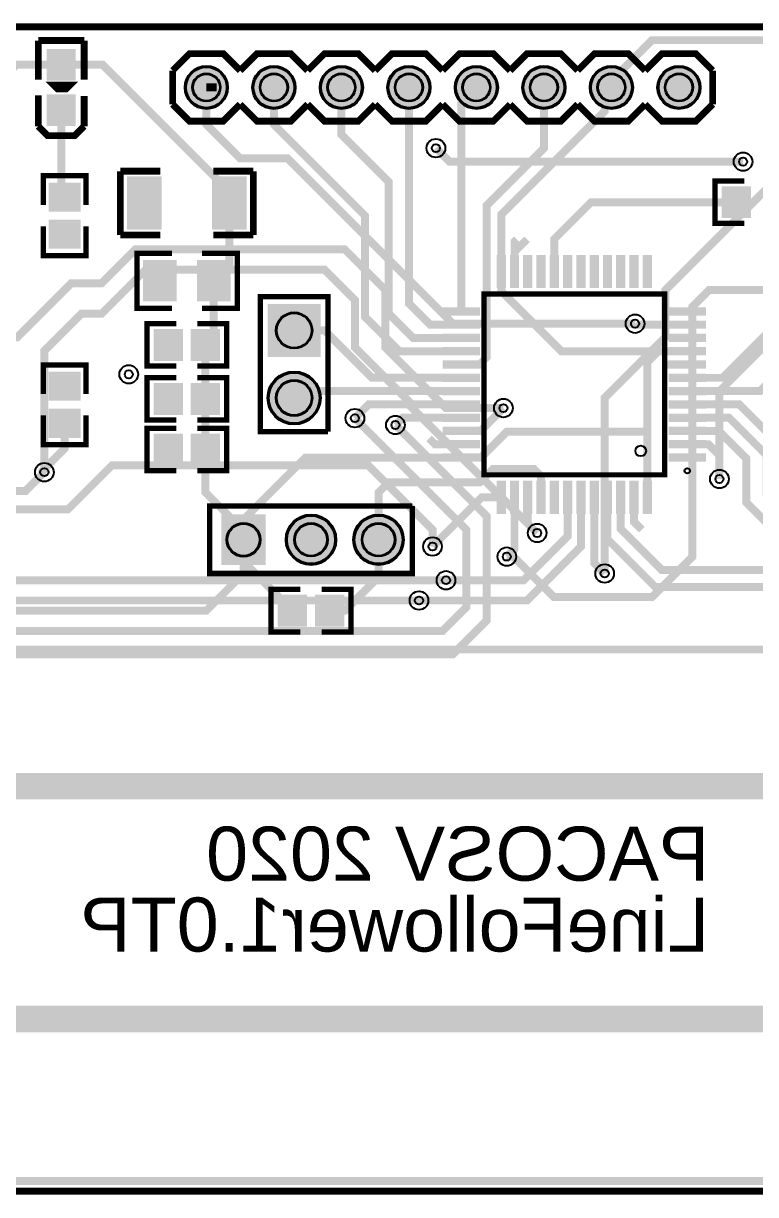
# Model space of a CAD drawing. Header units: millimetres. Extents: x -1 to 140, y -4 to 40.
# Drawn here: x 54.2 to 81.75, y -3.94 to 40.13 of the extents above; entities that cross this region are included whole.
import ezdxf

# ---------------------------------------------------------------- set-up
doc = ezdxf.new("R2010")
doc.units = ezdxf.units.MM
for name, color, linetype, true_color in [('BoardOutLine', 7, 'Continuous', 0xff00ff), ('BottomLayer', 7, 'Continuous', 0x0000ff), ('BottomSilkLayer', 7, 'Continuous', 0x66cc33), ('BottomSolderMaskLayer', 7, 'Continuous', 0xaa00ff), ('Hole', 7, 'Continuous', 0x222222), ('Multi-Layer', 7, 'Continuous', 0xc0c0c0), ('TopLayer', 7, 'Continuous', 0xff0000), ('TopPasteMaskLayer', 7, 'Continuous', 0x808080), ('TopSilkLayer', 7, 'Continuous', 0xffcc00), ('TopSolderMaskLayer', 7, 'Continuous', 0x800080)]:
    doc.layers.add(name, color=color, linetype=linetype, true_color=true_color)
doc.styles.get("Standard").update_dxf_attribs({"font": 'arial.ttf'})

msp = doc.modelspace()

# ---------------------------------------------------------------- hatches: boundary and pattern name
at = {"layer": 'BottomSolderMaskLayer'}
for points in [[(60.274, 37.719, 1), (61.9, 37.719, 1)], [(62.814, 37.719, 1), (64.44, 37.719, 1)], [(65.354, 37.719, 1), (66.98, 37.719, 1)], [(67.894, 37.719, 1), (69.52, 37.719, 1)], [(70.434, 37.719, 1), (72.06, 37.719, 1)], [(72.974, 37.719, 1), (74.6, 37.719, 1)], [(75.514, 37.719, 1), (77.14, 37.719, 1)], [(78.054, 37.719, 1), (79.68, 37.719, 1)], [(65.39, 29.576), (65.39, 27.574), (63.388, 27.574), (63.388, 29.576)], [(63.388, 26.035, 1), (65.39, 26.035, 1)], [(61.646, 21.652), (63.322, 21.652), (63.322, 19.75), (61.646, 19.75)], [(64.073, 20.701, 1), (65.975, 20.701, 1)], [(66.613, 20.701, 1), (68.515, 20.701, 1)]]:
    msp.add_hatch(color=256, dxfattribs=at).paths.add_polyline_path(points)
at = {"layer": 'Multi-Layer'}
for points in [[(60.325, 37.719, 1), (61.849, 37.719, 1)], [(62.865, 37.719, 1), (64.389, 37.719, 1)], [(65.405, 37.719, 1), (66.929, 37.719, 1)], [(67.945, 37.719, 1), (69.469, 37.719, 1)], [(70.485, 37.719, 1), (72.009, 37.719, 1)], [(73.025, 37.719, 1), (74.549, 37.719, 1)], [(75.565, 37.719, 1), (77.089, 37.719, 1)], [(78.105, 37.719, 1), (79.629, 37.719, 1)], [(65.339, 29.525), (65.339, 27.625), (63.439, 27.625), (63.439, 29.525)], [(63.439, 26.035, 1), (65.339, 26.035, 1)], [(61.697, 21.601), (63.271, 21.601), (63.271, 19.801), (61.697, 19.801)], [(64.124, 20.701, 1), (65.924, 20.701, 1)], [(66.664, 20.701, 1), (68.464, 20.701, 1)]]:
    msp.add_hatch(color=256, dxfattribs=at).paths.add_polyline_path(points)
at = {"layer": 'TopLayer'}
for points in [[(56.121, 38.024), (55.131, 38.024), (55.131, 39.116), (56.121, 39.116)], [(56.121, 36.322), (55.131, 36.322), (55.131, 37.414), (56.121, 37.414)], [(56.303, 34.093), (56.303, 33.093), (55.203, 33.093), (55.203, 34.093)], [(59.35, 32.417), (58.15, 32.417), (58.15, 34.317), (59.35, 34.317)], [(62.55, 32.417), (61.35, 32.417), (61.35, 34.317), (62.55, 34.317)], [(81.523, 32.851), (80.523, 32.851), (80.523, 33.951), (81.523, 33.951)], [(56.303, 32.693), (56.303, 31.693), (55.203, 31.693), (55.203, 32.693)], [(72.33, 30.193), (72.03, 30.193), (72.03, 31.393), (72.33, 31.393)], [(72.83, 30.193), (72.53, 30.193), (72.53, 31.393), (72.83, 31.393)], [(73.33, 30.193), (73.03, 30.193), (73.03, 31.393), (73.33, 31.393)], [(73.83, 30.193), (73.53, 30.193), (73.53, 31.393), (73.83, 31.393)], [(74.33, 30.193), (74.03, 30.193), (74.03, 31.393), (74.33, 31.393)], [(74.83, 30.193), (74.53, 30.193), (74.53, 31.393), (74.83, 31.393)], [(75.33, 30.193), (75.03, 30.193), (75.03, 31.393), (75.33, 31.393)], [(75.83, 30.193), (75.53, 30.193), (75.53, 31.393), (75.83, 31.393)], [(76.33, 30.193), (76.03, 30.193), (76.03, 31.393), (76.33, 31.393)], [(76.83, 30.193), (76.53, 30.193), (76.53, 31.393), (76.83, 31.393)], [(77.33, 30.193), (77.03, 30.193), (77.03, 31.393), (77.33, 31.393)], [(77.83, 30.193), (77.53, 30.193), (77.53, 31.393), (77.83, 31.393)], [(59.914, 29.721), (58.754, 29.721), (58.754, 31.171), (59.914, 31.171)], [(61.946, 29.721), (60.786, 29.721), (60.786, 31.171), (61.946, 31.171)], [(71.28, 29.443), (71.28, 29.143), (70.08, 29.143), (70.08, 29.443)], [(78.58, 29.143), (78.58, 29.443), (79.78, 29.443), (79.78, 29.143)], [(71.28, 28.943), (71.28, 28.643), (70.08, 28.643), (70.08, 28.943)], [(78.58, 28.643), (78.58, 28.943), (79.78, 28.943), (79.78, 28.643)], [(60.151, 27.483), (59.151, 27.483), (59.151, 28.583), (60.151, 28.583)], [(61.55, 27.483), (60.551, 27.483), (60.551, 28.583), (61.55, 28.583)], [(71.28, 28.443), (71.28, 28.143), (70.08, 28.143), (70.08, 28.443)], [(78.58, 28.143), (78.58, 28.443), (79.78, 28.443), (79.78, 28.143)], [(71.28, 27.943), (71.28, 27.643), (70.08, 27.643), (70.08, 27.943)], [(78.58, 27.643), (78.58, 27.943), (79.78, 27.943), (79.78, 27.643)], [(71.28, 27.443), (71.28, 27.143), (70.08, 27.143), (70.08, 27.443)], [(78.58, 27.143), (78.58, 27.443), (79.78, 27.443), (79.78, 27.143)], [(56.303, 26.981), (56.303, 25.981), (55.203, 25.981), (55.203, 26.981)], [(71.28, 26.943), (71.28, 26.643), (70.08, 26.643), (70.08, 26.943)], [(78.58, 26.643), (78.58, 26.943), (79.78, 26.943), (79.78, 26.643)], [(60.151, 25.451), (59.151, 25.451), (59.151, 26.551), (60.151, 26.551)], [(61.55, 25.451), (60.551, 25.451), (60.551, 26.551), (61.55, 26.551)], [(71.28, 26.443), (71.28, 26.143), (70.08, 26.143), (70.08, 26.443)], [(78.58, 26.143), (78.58, 26.443), (79.78, 26.443), (79.78, 26.143)], [(56.303, 25.581), (56.303, 24.581), (55.203, 24.581), (55.203, 25.581)], [(71.28, 25.943), (71.28, 25.643), (70.08, 25.643), (70.08, 25.943)], [(78.58, 25.643), (78.58, 25.943), (79.78, 25.943), (79.78, 25.643)], [(71.28, 25.443), (71.28, 25.143), (70.08, 25.143), (70.08, 25.443)], [(78.58, 25.143), (78.58, 25.443), (79.78, 25.443), (79.78, 25.143)], [(71.28, 24.943), (71.28, 24.643), (70.08, 24.643), (70.08, 24.943)], [(78.58, 24.643), (78.58, 24.943), (79.78, 24.943), (79.78, 24.643)], [(60.151, 23.546), (59.151, 23.546), (59.151, 24.646), (60.151, 24.646)], [(61.55, 23.546), (60.551, 23.546), (60.551, 24.646), (61.55, 24.646)], [(71.28, 24.443), (71.28, 24.143), (70.08, 24.143), (70.08, 24.443)], [(78.58, 24.143), (78.58, 24.443), (79.78, 24.443), (79.78, 24.143)], [(71.28, 23.943), (71.28, 23.643), (70.08, 23.643), (70.08, 23.943)], [(78.58, 23.643), (78.58, 23.943), (79.78, 23.943), (79.78, 23.643)], [(72.03, 22.893), (72.33, 22.893), (72.33, 21.693), (72.03, 21.693)], [(72.53, 22.893), (72.83, 22.893), (72.83, 21.693), (72.53, 21.693)], [(73.03, 22.893), (73.33, 22.893), (73.33, 21.693), (73.03, 21.693)], [(73.53, 22.893), (73.83, 22.893), (73.83, 21.693), (73.53, 21.693)], [(74.03, 22.893), (74.33, 22.893), (74.33, 21.693), (74.03, 21.693)], [(74.53, 22.893), (74.83, 22.893), (74.83, 21.693), (74.53, 21.693)], [(75.03, 22.893), (75.33, 22.893), (75.33, 21.693), (75.03, 21.693)], [(75.53, 22.893), (75.83, 22.893), (75.83, 21.693), (75.53, 21.693)], [(76.03, 22.893), (76.33, 22.893), (76.33, 21.693), (76.03, 21.693)], [(76.53, 22.893), (76.83, 22.893), (76.83, 21.693), (76.53, 21.693)], [(77.03, 22.893), (77.33, 22.893), (77.33, 21.693), (77.03, 21.693)], [(77.53, 22.893), (77.83, 22.893), (77.83, 21.693), (77.53, 21.693)], [(64.824, 17.484), (63.824, 17.484), (63.824, 18.584), (64.824, 18.584)], [(66.224, 17.484), (65.224, 17.484), (65.224, 18.584), (66.224, 18.584)]]:
    msp.add_hatch(color=256, dxfattribs=at).paths.add_polyline_path(points)
at = {"layer": 'TopPasteMaskLayer'}
for points in [[(56.121, 38.024), (55.131, 38.024), (55.131, 39.116), (56.121, 39.116)], [(56.121, 36.322), (55.131, 36.322), (55.131, 37.414), (56.121, 37.414)], [(56.303, 34.093), (56.303, 33.093), (55.203, 33.093), (55.203, 34.093)], [(59.35, 32.417), (58.15, 32.417), (58.15, 34.317), (59.35, 34.317)], [(62.55, 32.417), (61.35, 32.417), (61.35, 34.317), (62.55, 34.317)], [(81.523, 32.851), (80.523, 32.851), (80.523, 33.951), (81.523, 33.951)], [(56.303, 32.693), (56.303, 31.693), (55.203, 31.693), (55.203, 32.693)], [(72.33, 30.193), (72.03, 30.193), (72.03, 31.393), (72.33, 31.393)], [(72.83, 30.193), (72.53, 30.193), (72.53, 31.393), (72.83, 31.393)], [(73.33, 30.193), (73.03, 30.193), (73.03, 31.393), (73.33, 31.393)], [(73.83, 30.193), (73.53, 30.193), (73.53, 31.393), (73.83, 31.393)], [(74.33, 30.193), (74.03, 30.193), (74.03, 31.393), (74.33, 31.393)], [(74.83, 30.193), (74.53, 30.193), (74.53, 31.393), (74.83, 31.393)], [(75.33, 30.193), (75.03, 30.193), (75.03, 31.393), (75.33, 31.393)], [(75.83, 30.193), (75.53, 30.193), (75.53, 31.393), (75.83, 31.393)], [(76.33, 30.193), (76.03, 30.193), (76.03, 31.393), (76.33, 31.393)], [(76.83, 30.193), (76.53, 30.193), (76.53, 31.393), (76.83, 31.393)], [(77.33, 30.193), (77.03, 30.193), (77.03, 31.393), (77.33, 31.393)], [(77.83, 30.193), (77.53, 30.193), (77.53, 31.393), (77.83, 31.393)], [(59.914, 29.721), (58.754, 29.721), (58.754, 31.171), (59.914, 31.171)], [(61.946, 29.721), (60.786, 29.721), (60.786, 31.171), (61.946, 31.171)], [(71.28, 29.443), (71.28, 29.143), (70.08, 29.143), (70.08, 29.443)], [(78.58, 29.143), (78.58, 29.443), (79.78, 29.443), (79.78, 29.143)], [(71.28, 28.943), (71.28, 28.643), (70.08, 28.643), (70.08, 28.943)], [(78.58, 28.643), (78.58, 28.943), (79.78, 28.943), (79.78, 28.643)], [(60.151, 27.483), (59.151, 27.483), (59.151, 28.583), (60.151, 28.583)], [(61.55, 27.483), (60.551, 27.483), (60.551, 28.583), (61.55, 28.583)], [(71.28, 28.443), (71.28, 28.143), (70.08, 28.143), (70.08, 28.443)], [(78.58, 28.143), (78.58, 28.443), (79.78, 28.443), (79.78, 28.143)], [(71.28, 27.943), (71.28, 27.643), (70.08, 27.643), (70.08, 27.943)], [(78.58, 27.643), (78.58, 27.943), (79.78, 27.943), (79.78, 27.643)], [(71.28, 27.443), (71.28, 27.143), (70.08, 27.143), (70.08, 27.443)], [(78.58, 27.143), (78.58, 27.443), (79.78, 27.443), (79.78, 27.143)], [(56.303, 26.981), (56.303, 25.981), (55.203, 25.981), (55.203, 26.981)], [(71.28, 26.943), (71.28, 26.643), (70.08, 26.643), (70.08, 26.943)], [(78.58, 26.643), (78.58, 26.943), (79.78, 26.943), (79.78, 26.643)], [(60.151, 25.451), (59.151, 25.451), (59.151, 26.551), (60.151, 26.551)], [(61.55, 25.451), (60.551, 25.451), (60.551, 26.551), (61.55, 26.551)], [(71.28, 26.443), (71.28, 26.143), (70.08, 26.143), (70.08, 26.443)], [(78.58, 26.143), (78.58, 26.443), (79.78, 26.443), (79.78, 26.143)], [(56.303, 25.581), (56.303, 24.581), (55.203, 24.581), (55.203, 25.581)], [(71.28, 25.943), (71.28, 25.643), (70.08, 25.643), (70.08, 25.943)], [(78.58, 25.643), (78.58, 25.943), (79.78, 25.943), (79.78, 25.643)], [(71.28, 25.443), (71.28, 25.143), (70.08, 25.143), (70.08, 25.443)], [(78.58, 25.143), (78.58, 25.443), (79.78, 25.443), (79.78, 25.143)], [(71.28, 24.943), (71.28, 24.643), (70.08, 24.643), (70.08, 24.943)], [(78.58, 24.643), (78.58, 24.943), (79.78, 24.943), (79.78, 24.643)], [(60.151, 23.546), (59.151, 23.546), (59.151, 24.646), (60.151, 24.646)], [(61.55, 23.546), (60.551, 23.546), (60.551, 24.646), (61.55, 24.646)], [(71.28, 24.443), (71.28, 24.143), (70.08, 24.143), (70.08, 24.443)], [(78.58, 24.143), (78.58, 24.443), (79.78, 24.443), (79.78, 24.143)], [(71.28, 23.943), (71.28, 23.643), (70.08, 23.643), (70.08, 23.943)], [(78.58, 23.643), (78.58, 23.943), (79.78, 23.943), (79.78, 23.643)], [(72.03, 22.893), (72.33, 22.893), (72.33, 21.693), (72.03, 21.693)], [(72.53, 22.893), (72.83, 22.893), (72.83, 21.693), (72.53, 21.693)], [(73.03, 22.893), (73.33, 22.893), (73.33, 21.693), (73.03, 21.693)], [(73.53, 22.893), (73.83, 22.893), (73.83, 21.693), (73.53, 21.693)], [(74.03, 22.893), (74.33, 22.893), (74.33, 21.693), (74.03, 21.693)], [(74.53, 22.893), (74.83, 22.893), (74.83, 21.693), (74.53, 21.693)], [(75.03, 22.893), (75.33, 22.893), (75.33, 21.693), (75.03, 21.693)], [(75.53, 22.893), (75.83, 22.893), (75.83, 21.693), (75.53, 21.693)], [(76.03, 22.893), (76.33, 22.893), (76.33, 21.693), (76.03, 21.693)], [(76.53, 22.893), (76.83, 22.893), (76.83, 21.693), (76.53, 21.693)], [(77.03, 22.893), (77.33, 22.893), (77.33, 21.693), (77.03, 21.693)], [(77.53, 22.893), (77.83, 22.893), (77.83, 21.693), (77.53, 21.693)], [(64.824, 17.484), (63.824, 17.484), (63.824, 18.584), (64.824, 18.584)], [(66.224, 17.484), (65.224, 17.484), (65.224, 18.584), (66.224, 18.584)]]:
    msp.add_hatch(color=256, dxfattribs=at).paths.add_polyline_path(points)
at = {"layer": 'TopSolderMaskLayer'}
for points in [[(56.172, 37.973), (55.08, 37.973), (55.08, 39.167), (56.172, 39.167)], [(60.274, 37.719, 1), (61.9, 37.719, 1)], [(62.814, 37.719, 1), (64.44, 37.719, 1)], [(65.354, 37.719, 1), (66.98, 37.719, 1)], [(67.894, 37.719, 1), (69.52, 37.719, 1)], [(70.434, 37.719, 1), (72.06, 37.719, 1)], [(72.974, 37.719, 1), (74.6, 37.719, 1)], [(75.514, 37.719, 1), (77.14, 37.719, 1)], [(78.054, 37.719, 1), (79.68, 37.719, 1)], [(56.172, 36.271), (55.08, 36.271), (55.08, 37.465), (56.172, 37.465)], [(56.359, 34.139), (56.359, 33.047), (55.147, 33.047), (55.147, 34.139)], [(59.401, 32.366), (58.1, 32.366), (58.1, 34.368), (59.401, 34.368)], [(62.601, 32.366), (61.3, 32.366), (61.3, 34.368), (62.601, 34.368)], [(81.574, 32.8), (80.472, 32.8), (80.472, 34.002), (81.574, 34.002)], [(56.359, 32.739), (56.359, 31.647), (55.147, 31.647), (55.147, 32.739)], [(72.355, 30.168), (72.005, 30.168), (72.005, 31.418), (72.355, 31.418)], [(72.855, 30.168), (72.505, 30.168), (72.505, 31.418), (72.855, 31.418)], [(73.355, 30.168), (73.005, 30.168), (73.005, 31.418), (73.355, 31.418)], [(73.855, 30.168), (73.505, 30.168), (73.505, 31.418), (73.855, 31.418)], [(74.355, 30.168), (74.005, 30.168), (74.005, 31.418), (74.355, 31.418)], [(74.855, 30.168), (74.505, 30.168), (74.505, 31.418), (74.855, 31.418)], [(75.355, 30.168), (75.005, 30.168), (75.005, 31.418), (75.355, 31.418)], [(75.855, 30.168), (75.505, 30.168), (75.505, 31.418), (75.855, 31.418)], [(76.355, 30.168), (76.005, 30.168), (76.005, 31.418), (76.355, 31.418)], [(76.855, 30.168), (76.505, 30.168), (76.505, 31.418), (76.855, 31.418)], [(77.355, 30.168), (77.005, 30.168), (77.005, 31.418), (77.355, 31.418)], [(77.855, 30.168), (77.505, 30.168), (77.505, 31.418), (77.855, 31.418)], [(59.965, 29.67), (58.704, 29.67), (58.704, 31.222), (59.965, 31.222)], [(61.997, 29.67), (60.736, 29.67), (60.736, 31.222), (61.997, 31.222)], [(65.39, 29.576), (65.39, 27.574), (63.388, 27.574), (63.388, 29.576)], [(71.38, 29.449), (71.38, 29.137), (69.98, 29.137), (69.98, 29.449)], [(78.48, 29.137), (78.48, 29.449), (79.88, 29.449), (79.88, 29.137)], [(71.38, 28.949), (71.38, 28.637), (69.98, 28.637), (69.98, 28.949)], [(78.48, 28.637), (78.48, 28.949), (79.88, 28.949), (79.88, 28.637)], [(60.201, 27.432), (59.1, 27.432), (59.1, 28.634), (60.201, 28.634)], [(61.601, 27.432), (60.5, 27.432), (60.5, 28.634), (61.601, 28.634)], [(71.38, 28.449), (71.38, 28.137), (69.98, 28.137), (69.98, 28.449)], [(78.48, 28.137), (78.48, 28.449), (79.88, 28.449), (79.88, 28.137)], [(71.38, 27.949), (71.38, 27.637), (69.98, 27.637), (69.98, 27.949)], [(78.48, 27.637), (78.48, 27.949), (79.88, 27.949), (79.88, 27.637)], [(71.38, 27.449), (71.38, 27.137), (69.98, 27.137), (69.98, 27.449)], [(78.48, 27.137), (78.48, 27.449), (79.88, 27.449), (79.88, 27.137)], [(56.359, 27.027), (56.359, 25.935), (55.147, 25.935), (55.147, 27.027)], [(63.388, 26.035, 1), (65.39, 26.035, 1)], [(71.38, 26.949), (71.38, 26.637), (69.98, 26.637), (69.98, 26.949)], [(78.48, 26.637), (78.48, 26.949), (79.88, 26.949), (79.88, 26.637)], [(60.201, 25.4), (59.1, 25.4), (59.1, 26.602), (60.201, 26.602)], [(61.601, 25.4), (60.5, 25.4), (60.5, 26.602), (61.601, 26.602)], [(71.38, 26.449), (71.38, 26.137), (69.98, 26.137), (69.98, 26.449)], [(78.48, 26.137), (78.48, 26.449), (79.88, 26.449), (79.88, 26.137)], [(56.359, 25.627), (56.359, 24.535), (55.147, 24.535), (55.147, 25.627)], [(71.38, 25.949), (71.38, 25.637), (69.98, 25.637), (69.98, 25.949)], [(78.48, 25.637), (78.48, 25.949), (79.88, 25.949), (79.88, 25.637)], [(71.38, 25.449), (71.38, 25.137), (69.98, 25.137), (69.98, 25.449)], [(78.48, 25.137), (78.48, 25.449), (79.88, 25.449), (79.88, 25.137)], [(60.201, 23.495), (59.1, 23.495), (59.1, 24.697), (60.201, 24.697)], [(61.601, 23.495), (60.5, 23.495), (60.5, 24.697), (61.601, 24.697)], [(71.38, 24.949), (71.38, 24.637), (69.98, 24.637), (69.98, 24.949)], [(78.48, 24.637), (78.48, 24.949), (79.88, 24.949), (79.88, 24.637)], [(71.38, 24.449), (71.38, 24.137), (69.98, 24.137), (69.98, 24.449)], [(78.48, 24.137), (78.48, 24.449), (79.88, 24.449), (79.88, 24.137)], [(71.38, 23.949), (71.38, 23.637), (69.98, 23.637), (69.98, 23.949)], [(78.48, 23.637), (78.48, 23.949), (79.88, 23.949), (79.88, 23.637)], [(72.005, 22.918), (72.355, 22.918), (72.355, 21.668), (72.005, 21.668)], [(72.505, 22.918), (72.855, 22.918), (72.855, 21.668), (72.505, 21.668)], [(73.005, 22.918), (73.355, 22.918), (73.355, 21.668), (73.005, 21.668)], [(73.505, 22.918), (73.855, 22.918), (73.855, 21.668), (73.505, 21.668)], [(74.005, 22.918), (74.355, 22.918), (74.355, 21.668), (74.005, 21.668)], [(74.505, 22.918), (74.855, 22.918), (74.855, 21.668), (74.505, 21.668)], [(75.005, 22.918), (75.355, 22.918), (75.355, 21.668), (75.005, 21.668)], [(75.505, 22.918), (75.855, 22.918), (75.855, 21.668), (75.505, 21.668)], [(76.005, 22.918), (76.355, 22.918), (76.355, 21.668), (76.005, 21.668)], [(76.505, 22.918), (76.855, 22.918), (76.855, 21.668), (76.505, 21.668)], [(77.005, 22.918), (77.355, 22.918), (77.355, 21.668), (77.005, 21.668)], [(77.505, 22.918), (77.855, 22.918), (77.855, 21.668), (77.505, 21.668)], [(61.646, 21.652), (63.322, 21.652), (63.322, 19.75), (61.646, 19.75)], [(64.073, 20.701, 1), (65.975, 20.701, 1)], [(66.613, 20.701, 1), (68.515, 20.701, 1)], [(64.875, 17.433), (63.773, 17.433), (63.773, 18.635), (64.875, 18.635)], [(66.275, 17.433), (65.173, 17.433), (65.173, 18.635), (66.275, 18.635)]]:
    msp.add_hatch(color=256, dxfattribs=at).paths.add_polyline_path(points)

# ---------------------------------------------------------------- linework, layer by layer
at = {"layer": 'BoardOutLine', "const_width": 0.254}
for points in [[(140, 40), (113.254, 40), (0, 40), (0, 0)], [(0, -3.81), (140, -3.81)]]:
    msp.add_lwpolyline(points, dxfattribs=at)
at = {"layer": 'BottomLayer'}
for points, const_width in [([(61.087, 37.719), (61.087, 36.322), (62.357, 35.052), (64.135, 35.052), (70.358, 28.829)], 0.3), ([(61.468, 37.719), (61.087, 37.719)], 0.3), ([(72.39, 20.066), (72.644, 20.066), (74.168, 18.542), (77.851, 18.542), (79.375, 20.066), (79.375, 29.464), (80.01, 30.099), (82.423, 30.099), (84.455, 32.131), (95.377, 32.131), (97.155, 33.909), (97.155, 35.636)], 0.3), ([(80.391, 22.987), (80.391, 26.289), (85.09, 30.988), (96.139, 30.988), (100.076, 34.925), (100.076, 35.687)], 0.3), ([(81.28, 34.925), (70.231, 34.925), (69.723, 35.433)], 0.3), ([(76.073, 19.431), (76.073, 26.035), (78.359, 28.321), (78.359, 30.099), (82.931, 34.671), (84.074, 34.671)], 0.3), ([(72.263, 25.654), (70.104, 25.654), (67.818, 27.94), (67.818, 30.099), (66.294, 31.623), (58.42, 31.623), (57.15, 30.353), (56.007, 30.353), (53.975, 28.321), (51.181, 28.321), (48.895, 26.035), (47.117, 26.035)], 0.3), ([(73.533, 20.955), (68.707, 25.781), (68.707, 25.908), (66.675, 27.94), (66.675, 29.718), (65.532, 30.861), (58.801, 30.861), (57.15, 29.21), (56.388, 29.21), (54.991, 27.813), (54.991, 23.241)], 0.3), ([(77.216, 28.829), (70.358, 28.829)], 0.3), ([(44.704, 8.382), (44.704, 10.16), (46.228, 11.684), (46.228, 14.986), (47.625, 16.383), (70.358, 16.383), (71.628, 17.653), (71.628, 21.59), (68.199, 25.019)], 0.3), ([(69.215, 17.272), (69.977, 17.272), (70.866, 18.161), (70.866, 21.082), (66.675, 25.273)], 0.3), ([(70.104, 19.177), (38.227, 19.177), (34.163, 23.241)], 0.3), ([(69.596, 20.447), (69.596, 21.082), (67.183, 23.495), (57.531, 23.495), (55.88, 21.844), (50.419, 21.844), (48.768, 23.495), (47.117, 23.495)], 0.3), ([(69.088, 18.415), (37.719, 18.415), (33.782, 14.478)], 0.3), ([(69.215, 17.272), (47.117, 17.272), (45.466, 15.621), (45.466, 12.192), (43.434, 10.16)], 0.3), ([(37.998, 9.22), (39.167, 9.22), (41.529, 6.858), (45.72, 6.858), (50.292, 11.43), (90.424, 11.43), (94.615, 7.239)], 1), ([(15.875, 0.508), (35.052, 0.508), (37.211, 2.667), (109.347, 2.667), (113.284, -1.27), (119.507, -1.27)], 1)]:
    msp.add_lwpolyline(points, dxfattribs=dict(at, const_width=const_width))
at = {"layer": 'BottomSolderMaskLayer'}
for centre, radius in [((61.087, 37.719), 0.813), ((63.627, 37.719), 0.813), ((66.167, 37.719), 0.813), ((68.707, 37.719), 0.813), ((71.247, 37.719), 0.813), ((73.787, 37.719), 0.813), ((76.327, 37.719), 0.813), ((78.867, 37.719), 0.813), ((61.087, 37.719), 0.533), ((63.627, 37.719), 0.533), ((66.167, 37.719), 0.533), ((68.707, 37.719), 0.533), ((71.247, 37.719), 0.533), ((73.787, 37.719), 0.533), ((76.327, 37.719), 0.533), ((78.867, 37.719), 0.533), ((64.389, 28.575), 0.685), ((64.389, 26.035), 1.001), ((64.389, 26.035), 0.685), ((65.024, 20.701), 0.951), ((67.564, 20.701), 0.951), ((62.484, 20.701), 0.639), ((65.024, 20.701), 0.634), ((67.564, 20.701), 0.634)]:
    msp.add_circle(centre, radius, dxfattribs=at)
at = {"layer": 'Hole'}
for centre in [(69.723, 35.433), (81.28, 34.925), (77.216, 28.829), (58.166, 26.924), (72.263, 25.654), (66.675, 25.273), (68.199, 25.019), (54.991, 23.241), (80.391, 22.987), (73.533, 20.955), (69.596, 20.447), (72.39, 20.066), (76.073, 19.431), (70.104, 19.177), (69.088, 18.415)]:
    msp.add_circle(centre, 0.152, dxfattribs=at)
at = {"layer": 'Multi-Layer'}
for centre, radius in [((61.087, 37.719), 0.762), ((63.627, 37.719), 0.762), ((66.167, 37.719), 0.762), ((68.707, 37.719), 0.762), ((71.247, 37.719), 0.762), ((73.787, 37.719), 0.762), ((76.327, 37.719), 0.762), ((78.867, 37.719), 0.762), ((61.087, 37.719), 0.5), ((63.627, 37.719), 0.5), ((66.167, 37.719), 0.5), ((68.707, 37.719), 0.5), ((71.247, 37.719), 0.5), ((73.787, 37.719), 0.5), ((76.327, 37.719), 0.5), ((78.867, 37.719), 0.5), ((69.723, 35.433), 0.35), ((81.28, 34.925), 0.35), ((64.389, 28.575), 0.65), ((77.216, 28.829), 0.35), ((58.166, 26.924), 0.35), ((64.389, 26.035), 0.95), ((64.389, 26.035), 0.65), ((72.263, 25.654), 0.35), ((66.675, 25.273), 0.35), ((68.199, 25.019), 0.35), ((54.991, 23.241), 0.35), ((80.391, 22.987), 0.35), ((65.024, 20.701), 0.9), ((67.564, 20.701), 0.9), ((62.484, 20.701), 0.6), ((65.024, 20.701), 0.6), ((67.564, 20.701), 0.6), ((73.533, 20.955), 0.35), ((69.596, 20.447), 0.35), ((72.39, 20.066), 0.35), ((70.104, 19.177), 0.35), ((76.073, 19.431), 0.35), ((69.088, 18.415), 0.35)]:
    msp.add_circle(centre, radius, dxfattribs=at)
at = {"layer": 'TopLayer', "const_width": 0.3}
for points in [[(93.98, 36.957), (93.98, 37.719), (92.202, 39.497), (77.851, 39.497), (76.327, 37.973), (76.327, 37.719)], [(52.07, 36.703), (53.937, 38.57), (55.626, 38.57)], [(55.626, 38.57), (57.188, 38.57), (61.95, 33.808), (61.95, 33.367)], [(70.68, 27.793), (68.346, 27.793), (67.056, 29.083), (67.056, 32.893), (63.627, 36.322), (63.627, 37.719)], [(70.681, 28.293), (68.862, 28.293), (67.945, 29.21), (67.945, 34.163), (66.167, 35.941), (66.167, 37.719)], [(70.681, 28.793), (69.505, 28.793), (68.707, 29.591), (68.707, 37.719)], [(70.681, 29.294), (70.681, 37.719), (71.247, 37.719)], [(70.681, 27.292), (71.361, 27.292), (71.628, 27.559), (71.628, 33.274), (73.787, 35.433), (73.787, 37.719)], [(72.18, 30.793), (72.18, 32.937), (76.073, 36.83), (76.073, 37.465), (76.327, 37.719)], [(55.753, 33.593), (55.626, 33.72), (55.626, 36.868)], [(61.366, 30.446), (61.95, 31.03), (61.95, 33.367)], [(61.468, 33.528), (61.629, 33.367), (61.95, 33.367)], [(81.023, 33.401), (75.565, 33.401), (74.18, 32.016), (74.18, 30.793)], [(72.68, 30.793), (72.68, 31.913), (72.771, 32.004)], [(72.68, 30.793), (72.68, 31.532), (73.152, 32.004)], [(79.179, 26.792), (80.513, 26.792), (85.217, 31.496), (101.295, 31.496), (102.489, 30.302), (102.489, 29.286)], [(78.085, 27.793), (74.442, 27.793), (72.18, 30.055), (72.18, 30.793)], [(61.05, 28.033), (61.366, 28.349), (61.366, 30.446)], [(64.389, 28.575), (65.532, 28.575), (67.314, 26.793), (70.68, 26.793)], [(79.18, 28.793), (77.252, 28.793), (77.216, 28.829)], [(84.963, 28.486), (84.112, 28.486), (81.92, 26.292), (79.179, 26.292)], [(61.05, 26.001), (61.05, 28.033)], [(79.18, 27.793), (78.085, 27.793), (77.68, 27.388), (77.68, 22.293)], [(79.18, 27.293), (78.359, 27.293)], [(79.883, 27.305), (79.179, 27.292)], [(64.389, 26.035), (64.389, 26.293), (70.68, 26.293)], [(61.05, 24.096), (61.05, 26.001)], [(70.68, 25.793), (67.195, 25.793), (66.675, 25.273)], [(70.68, 24.793), (71.402, 24.793), (72.263, 25.654)], [(79.18, 25.793), (81.141, 25.793), (83.35, 23.584), (84.963, 23.584)], [(54.914, 23.164), (54.914, 23.291), (55.753, 24.13), (55.753, 25.081)], [(70.68, 25.293), (68.473, 25.293), (68.199, 25.019)], [(82.169, 22.325), (82.169, 23.876), (80.752, 25.293), (79.179, 25.293)], [(70.68, 23.793), (71.418, 23.793), (72.39, 24.765), (77.681, 24.765)], [(79.179, 24.793), (80.363, 24.793), (81.407, 23.749), (81.407, 22.098), (82.296, 21.209), (91.948, 21.209), (92.456, 21.717), (95.631, 21.717), (97.231, 23.317), (97.231, 23.8)], [(62.484, 21.049), (61.05, 22.483), (61.05, 24.096)], [(70.498, 24.293), (69.687, 24.293), (69.469, 24.511)], [(70.68, 24.293), (69.596, 24.293)], [(79.18, 24.293), (79.974, 24.293), (80.391, 23.876), (80.391, 22.987)], [(62.484, 20.701), (62.484, 21.463), (64.814, 23.793), (70.68, 23.793)], [(54.991, 23.241), (54.28, 22.53), (52.07, 22.53)], [(73.68, 22.293), (73.68, 23.094), (73.406, 23.368), (71.882, 23.368), (71.374, 22.86), (69.85, 22.86)], [(67.564, 20.701), (67.564, 22.479), (67.945, 22.86), (69.85, 22.86)], [(72.18, 22.293), (71.442, 22.293), (69.596, 20.447)], [(74.68, 22.293), (74.68, 20.832), (73.025, 19.177), (70.104, 19.177)], [(72.68, 22.293), (72.68, 20.356), (72.39, 20.066)], [(73.18, 22.293), (73.18, 21.308), (73.533, 20.955)], [(75.179, 22.294), (75.179, 20.828)], [(76.073, 19.431), (75.68, 19.824), (75.68, 22.293)], [(76.18, 22.294), (76.18, 20.721), (77.978, 18.923), (88.138, 18.923), (96.288, 10.773), (97.703, 10.773)], [(76.68, 22.293), (76.68, 21.11), (78.232, 19.558), (93.853, 19.558), (95.018, 20.723), (97.703, 20.723)], [(77.18, 22.293), (77.18, 21.372), (77.47, 21.082)], [(44.069, 13.462), (44.069, 14.224), (47.879, 18.034), (61.087, 18.034), (62.484, 19.431), (62.484, 20.701)], [(64.324, 18.034), (62.484, 19.874), (62.484, 20.701)], [(65.724, 18.034), (66.294, 18.034), (67.564, 19.304), (67.564, 20.701)], [(75.179, 20.828), (75.179, 20.442), (73.152, 18.415), (69.088, 18.415)]]:
    msp.add_lwpolyline(points, dxfattribs=at)
at = {"layer": 'TopSilkLayer'}
for points, const_width in [([(54.762, 39.484), (54.762, 38.011)], 0.254), ([(56.49, 39.484), (54.762, 39.484)], 0.254), ([(56.49, 39.484), (56.49, 38.011)], 0.254), ([(59.817, 38.354), (60.452, 38.989), (61.722, 38.989), (62.357, 38.354)], 0.254), ([(62.357, 38.354), (62.992, 38.989), (64.262, 38.989), (64.897, 38.354)], 0.254), ([(64.897, 38.354), (65.532, 38.989), (66.802, 38.989), (67.437, 38.354)], 0.254), ([(67.437, 38.354), (68.072, 38.989), (69.342, 38.989), (69.977, 38.354)], 0.254), ([(69.977, 38.354), (70.612, 38.989), (71.882, 38.989), (72.517, 38.354)], 0.254), ([(72.517, 38.354), (73.152, 38.989), (74.422, 38.989), (75.057, 38.354)], 0.254), ([(75.057, 38.354), (75.692, 38.989), (76.962, 38.989), (77.597, 38.354)], 0.254), ([(77.597, 38.354), (78.232, 38.989), (79.502, 38.989), (80.137, 38.354)], 0.254), ([(59.817, 37.084), (59.817, 38.354)], 0.254), ([(80.137, 37.084), (80.137, 38.354)], 0.254), ([(56.007, 37.859), (55.22, 37.859), (55.474, 37.605), (55.829, 37.605), (56.083, 37.859), (55.855, 37.859)], 0.15), ([(54.762, 37.427), (54.762, 36.259)], 0.254), ([(55.397, 37.732), (55.905, 37.732)], 0.15), ([(56.49, 37.402), (56.49, 36.259)], 0.254), ([(59.817, 37.084), (60.452, 36.449), (61.722, 36.449), (62.357, 37.084)], 0.254), ([(62.357, 37.084), (62.992, 36.449), (64.262, 36.449), (64.897, 37.084)], 0.254), ([(64.897, 37.084), (65.532, 36.449), (66.802, 36.449), (67.437, 37.084)], 0.254), ([(67.437, 37.084), (68.072, 36.449), (69.342, 36.449), (69.977, 37.084)], 0.254), ([(69.977, 37.084), (70.612, 36.449), (71.882, 36.449), (72.517, 37.084)], 0.254), ([(72.517, 37.084), (73.152, 36.449), (74.422, 36.449), (75.057, 37.084)], 0.254), ([(75.057, 37.084), (75.692, 36.449), (76.962, 36.449), (77.597, 37.084)], 0.254), ([(77.597, 37.084), (78.232, 36.449), (79.502, 36.449), (80.137, 37.084)], 0.254), ([(56.49, 36.259), (56.134, 35.903), (55.118, 35.903), (54.762, 36.259)], 0.254), ([(56.553, 33.293), (56.553, 34.393), (55.553, 34.393), (54.953, 34.393), (54.953, 33.293)], 0.2), ([(59.35, 34.567), (57.85, 34.567)], 0.254), ([(57.85, 32.167), (57.85, 34.567)], 0.254), ([(61.35, 34.567), (62.85, 34.567)], 0.254), ([(62.85, 32.167), (62.85, 34.567)], 0.254), ([(81.323, 32.601), (80.223, 32.601), (80.223, 34.201), (81.323, 34.201)], 0.2), ([(56.553, 32.493), (56.553, 31.393), (54.953, 31.393), (54.953, 32.493)], 0.2), ([(59.35, 32.167), (57.85, 32.167)], 0.254), ([(61.35, 32.167), (62.85, 32.167)], 0.254), ([(59.796, 31.481), (58.476, 31.481), (58.476, 29.411), (59.796, 29.411)], 0.2), ([(60.928, 31.481), (62.248, 31.481), (62.248, 29.411), (60.928, 29.411)], 0.2), ([(65.659, 24.765), (63.119, 24.765), (63.119, 29.845), (65.659, 29.845), (65.659, 27.94)], 0.203), ([(59.951, 27.233), (58.851, 27.233), (58.851, 28.833), (59.951, 28.833)], 0.2), ([(60.75, 27.233), (61.851, 27.233), (61.851, 28.233), (61.851, 28.833), (60.75, 28.833)], 0.2), ([(65.659, 24.765), (65.659, 27.94)], 0.203), ([(56.553, 26.181), (56.553, 27.281), (55.553, 27.281), (54.953, 27.281), (54.953, 26.181)], 0.2), ([(59.951, 25.201), (58.851, 25.201), (58.851, 26.801), (59.951, 26.801)], 0.2), ([(60.75, 25.201), (61.851, 25.201), (61.851, 26.201), (61.851, 26.801), (60.75, 26.801)], 0.2), ([(56.553, 25.381), (56.553, 24.281), (54.953, 24.281), (54.953, 25.381)], 0.2), ([(59.951, 23.296), (58.851, 23.296), (58.851, 24.896), (59.951, 24.896)], 0.2), ([(60.75, 23.296), (61.851, 23.296), (61.851, 24.296), (61.851, 24.896), (60.75, 24.896)], 0.2), ([(63.119, 21.971), (61.214, 21.971), (61.214, 19.431), (68.834, 19.431), (68.834, 21.971)], 0.203), ([(68.834, 21.971), (63.119, 21.971)], 0.203), ([(64.624, 17.234), (63.524, 17.234), (63.524, 18.834), (64.624, 18.834)], 0.2), ([(65.424, 17.234), (66.524, 17.234), (66.524, 18.234), (66.524, 18.834), (65.424, 18.834)], 0.2), ([(53.34, 16.571), (90.34, 16.571)], 0.3), ([(53.34, -3.429), (90.34, -3.429)], 0.3)]:
    msp.add_lwpolyline(points, dxfattribs=dict(at, const_width=const_width))
at = {"layer": 'TopSilkLayer', "const_width": 0.2}
msp.add_lwpolyline([(71.53, 23.143), (71.53, 29.943), (78.33, 29.943), (78.33, 23.143), (71.53, 23.143)], close=True, dxfattribs=at)
at = {"layer": 'TopSilkLayer'}
for centre, radius in [((77.43, 24.043), 0.2), ((79.18, 23.293), 0.1)]:
    msp.add_circle(centre, radius, dxfattribs=at)
at = {"layer": 'TopSolderMaskLayer'}
for centre, radius in [((61.087, 37.719), 0.813), ((63.627, 37.719), 0.813), ((66.167, 37.719), 0.813), ((68.707, 37.719), 0.813), ((71.247, 37.719), 0.813), ((73.787, 37.719), 0.813), ((76.327, 37.719), 0.813), ((78.867, 37.719), 0.813), ((61.087, 37.719), 0.533), ((63.627, 37.719), 0.533), ((66.167, 37.719), 0.533), ((68.707, 37.719), 0.533), ((71.247, 37.719), 0.533), ((73.787, 37.719), 0.533), ((76.327, 37.719), 0.533), ((78.867, 37.719), 0.533), ((64.389, 28.575), 0.685), ((64.389, 26.035), 1.001), ((64.389, 26.035), 0.685), ((65.024, 20.701), 0.951), ((67.564, 20.701), 0.951), ((62.484, 20.701), 0.639), ((65.024, 20.701), 0.634), ((67.564, 20.701), 0.634)]:
    msp.add_circle(centre, radius, dxfattribs=at)

# ---------------------------------------------------------------- texts
at = {"layer": 'BottomSilkLayer', "text_generation_flag": 2}
for s, p in [('PACOSV 2020', (80.01, 7.874)), ('LineFollower1.0TP', (80.01, 5.207))]:
    msp.add_text(s, height=2.032, dxfattribs=at).set_placement(p)

doc.saveas('drawing.dxf')
